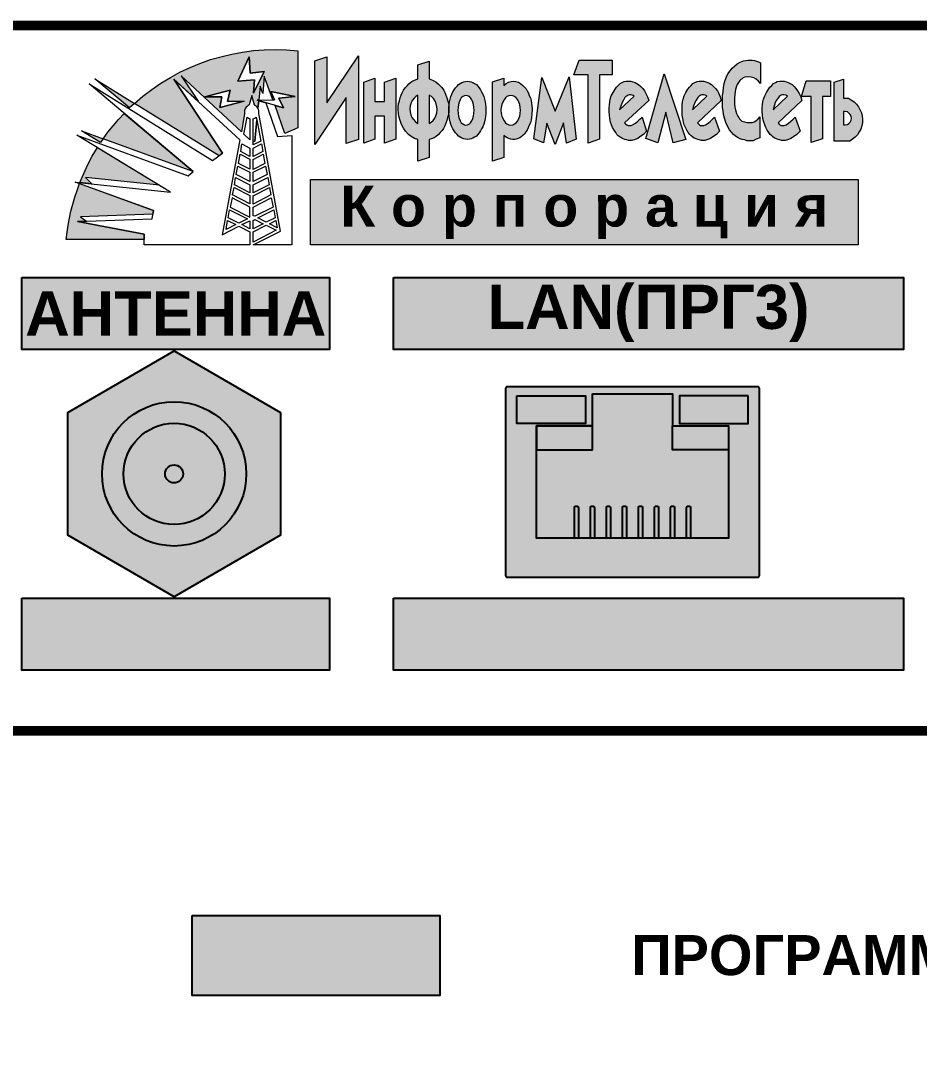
# Model space of a CAD drawing. Header units: millimetres. Extents: x -87434 to 499450, y -468665 to 122144.
# Drawn here: x 107368 to 108302, y 72121 to 73196 of the extents above; entities that cross this region are included whole.
import ezdxf

# ---------------------------------------------------------------- set-up
doc = ezdxf.new("R2010")
doc.units = ezdxf.units.MM
doc.styles.add('АРИЭЛЬ', font='txt')

# ---------------------------------------------------------------- blocks, each defined once
blk = doc.blocks.new('*U1221')
at = {"lineweight": 25}
h = blk.add_hatch(color=256, dxfattribs=at)
h.dxf.hatch_style = 1
h.set_gradient(color1=(220, 220, 203), color2=(161, 161, 114), one_color=1, tint=0.54, name='SPHERICAL')
h.paths.add_polyline_path([(0.1, 11.88, 0.414214), (0, 11.78), (0, 0.1, 0.414214), (0.1, 0), (15.74, 0, 0.414214), (15.84, 0.1), (15.84, 11.78, 0.414214), (15.74, 11.88)])
h.paths.add_polyline_path([(13.92, 9.44), (13.92, 7.94), (13.92, 2.44), (1.92, 2.44), (1.92, 9.44), (5.42, 9.44), (5.42, 11.44), (10.42, 11.44), (10.42, 9.44)], flags=16)
h.paths.add_polyline_path([(11.445, 4.44, 0.629016), (11.295, 4.34), (11.295, 2.44), (11.545, 2.44), (11.545, 4.34, 0.414214)], flags=0)
h.paths.add_polyline_path([(10.445, 4.44, 0.629016), (10.295, 4.34), (10.295, 2.44), (10.545, 2.44), (10.545, 4.34, 0.414214)], flags=0)
h.paths.add_polyline_path([(9.445, 4.44, 0.629016), (9.295, 4.34), (9.295, 2.44), (9.545, 2.44), (9.545, 4.34, 0.414214)], flags=0)
h.paths.add_polyline_path([(8.295, 4.34), (8.295, 2.44), (8.545, 2.44), (8.545, 4.34, 0.414214), (8.445, 4.44, 0.629016)], flags=0)
h.paths.add_polyline_path([(7.295, 4.34), (7.295, 2.44), (7.545, 2.44), (7.545, 4.34, 0.414214), (7.445, 4.44, 0.629016)], flags=0)
h.paths.add_polyline_path([(6.295, 4.34), (6.295, 2.44), (6.545, 2.44), (6.545, 4.34, 0.414214), (6.445, 4.44, 0.629016)], flags=0)
h.paths.add_polyline_path([(5.295, 4.34), (5.295, 2.44), (5.545, 2.44), (5.545, 4.34, 0.414214), (5.445, 4.44, 0.629016)], flags=0)
h.paths.add_polyline_path([(4.295, 4.34), (4.295, 2.44), (4.545, 2.44), (4.545, 4.34, 0.414214), (4.445, 4.44, 0.629016)], flags=0)
h = blk.add_hatch(color=6)
h.dxf.hatch_style = 1
h.set_gradient(color1=(87, 129, 86), color2=(121, 165, 120), tint=1, name='CYLINDER')
h.paths.add_polyline_path([(0.703, 11.316), (4.983, 11.316), (4.983, 9.579), (0.703, 9.579)])
h = blk.add_hatch(color=256, dxfattribs=at)
h.dxf.hatch_style = 1
h.set_gradient(color1=(89, 89, 59), color2=(110, 110, 73), one_color=1, tint=0.36, name='SPHERICAL')
h.paths.add_polyline_path([(5.42, 7.94), (1.92, 7.94), (1.92, 2.44), (4.295, 2.44), (4.295, 4.34, -0.414214), (4.395, 4.44), (4.445, 4.44, -0.414214), (4.545, 4.34), (4.545, 2.44), (5.295, 2.44), (5.295, 4.34, -0.414214), (5.395, 4.44), (5.445, 4.44, -0.414214), (5.545, 4.34), (5.545, 2.44), (6.295, 2.44), (6.295, 4.34, -0.414214), (6.395, 4.44), (6.445, 4.44, -0.414214), (6.545, 4.34), (6.545, 2.44), (7.295, 2.44), (7.295, 4.34, -0.414214), (7.395, 4.44), (7.445, 4.44, -0.414214), (7.545, 4.34), (7.545, 2.44), (8.295, 2.44), (8.295, 4.34, -0.414214), (8.395, 4.44), (8.445, 4.44, -0.414214), (8.545, 4.34), (8.545, 2.44), (9.295, 2.44), (9.295, 4.34, -0.414214), (9.395, 4.44), (9.445, 4.44, -0.414214), (9.545, 4.34), (9.545, 2.44), (10.295, 2.44), (10.295, 4.34, -0.414214), (10.395, 4.44), (10.445, 4.44, -0.414214), (10.545, 4.34), (10.545, 2.44), (11.295, 2.44), (11.295, 4.34, -0.414214), (11.395, 4.44), (11.445, 4.44, -0.414214), (11.545, 4.34), (11.545, 2.44), (13.92, 2.44), (13.92, 7.94), (10.42, 7.94), (10.42, 9.44), (10.42, 11.44), (5.42, 11.44), (5.42, 9.44)])
h = blk.add_hatch(color=6)
h.dxf.hatch_style = 1
h.set_gradient(color1=(175, 177, 11), color2=(241, 243, 73), tint=1, name='CYLINDER')
h.paths.add_polyline_path([(15.137, 11.316), (10.857, 11.316), (10.857, 9.579), (15.137, 9.579)])
h = blk.add_hatch(color=256, dxfattribs=at)
h.dxf.hatch_style = 1
h.set_gradient(color1=(64, 64, 43), color2=(101, 101, 67), one_color=1, tint=0.33, name='CURVED')
h.paths.add_polyline_path([(1.92, 9.44), (1.92, 7.94), (5.42, 7.94), (5.42, 9.44)])
h = blk.add_hatch(color=256, dxfattribs=at)
h.dxf.hatch_style = 1
h.set_gradient(color1=(64, 64, 43), color2=(101, 101, 67), one_color=1, tint=0.33, name='CURVED')
h.paths.add_polyline_path([(10.42, 9.44), (10.42, 7.94), (13.92, 7.94), (13.92, 9.44)])
h = blk.add_hatch(color=256, dxfattribs=at)
h.dxf.hatch_style = 1
h.set_gradient(color1=(212, 172, 37), color2=(234, 210, 134), one_color=1, tint=0.72, name='CYLINDER')
h.paths.add_polyline_path([(4.295, 2.44), (4.545, 2.44), (4.545, 4.34, 0.414214), (4.445, 4.44), (4.395, 4.44, 0.414214), (4.295, 4.34)])
h = blk.add_hatch(color=256, dxfattribs=at)
h.dxf.hatch_style = 1
h.set_gradient(color1=(212, 172, 37), color2=(234, 210, 134), one_color=1, tint=0.72, name='CYLINDER')
h.paths.add_polyline_path([(5.295, 2.44), (5.545, 2.44), (5.545, 4.34, 0.414214), (5.445, 4.44), (5.395, 4.44, 0.414214), (5.295, 4.34)])
h = blk.add_hatch(color=256, dxfattribs=at)
h.dxf.hatch_style = 1
h.set_gradient(color1=(212, 172, 37), color2=(234, 210, 134), one_color=1, tint=0.72, name='CYLINDER')
h.paths.add_polyline_path([(6.295, 2.44), (6.545, 2.44), (6.545, 4.34, 0.414214), (6.445, 4.44), (6.395, 4.44, 0.414214), (6.295, 4.34)])
h = blk.add_hatch(color=256, dxfattribs=at)
h.dxf.hatch_style = 1
h.set_gradient(color1=(212, 172, 37), color2=(234, 210, 134), one_color=1, tint=0.72, name='CYLINDER')
h.paths.add_polyline_path([(7.295, 2.44), (7.545, 2.44), (7.545, 4.34, 0.414214), (7.445, 4.44), (7.395, 4.44, 0.414214), (7.295, 4.34)])
h = blk.add_hatch(color=256, dxfattribs=at)
h.dxf.hatch_style = 1
h.set_gradient(color1=(212, 172, 37), color2=(234, 210, 134), one_color=1, tint=0.72, name='CYLINDER')
h.paths.add_polyline_path([(8.295, 2.44), (8.545, 2.44), (8.545, 4.34, 0.414214), (8.445, 4.44), (8.395, 4.44, 0.414214), (8.295, 4.34)])
h = blk.add_hatch(color=256, dxfattribs=at)
h.dxf.hatch_style = 1
h.set_gradient(color1=(212, 172, 37), color2=(234, 210, 134), one_color=1, tint=0.72, name='CYLINDER')
h.paths.add_polyline_path([(9.295, 2.44), (9.545, 2.44), (9.545, 4.34, 0.414214), (9.445, 4.44), (9.395, 4.44, 0.414214), (9.295, 4.34)])
h = blk.add_hatch(color=256, dxfattribs=at)
h.dxf.hatch_style = 1
h.set_gradient(color1=(212, 172, 37), color2=(234, 210, 134), one_color=1, tint=0.72, name='CYLINDER')
h.paths.add_polyline_path([(10.295, 2.44), (10.545, 2.44), (10.545, 4.34, 0.414214), (10.445, 4.44), (10.395, 4.44, 0.414214), (10.295, 4.34)])
h = blk.add_hatch(color=256, dxfattribs=at)
h.dxf.hatch_style = 1
h.set_gradient(color1=(212, 172, 37), color2=(234, 210, 134), one_color=1, tint=0.72, name='CYLINDER')
h.paths.add_polyline_path([(11.295, 2.44), (11.545, 2.44), (11.545, 4.34, 0.414214), (11.445, 4.44), (11.395, 4.44, 0.414214), (11.295, 4.34)])
at = {"color": 253}
blk.add_lwpolyline([(0, 11.78), (0, 0.1, 0.414214), (0.1, 0), (15.74, 0, 0.414214), (15.84, 0.1), (15.84, 11.78, 0.414214), (15.74, 11.88), (0.1, 11.88, 0.414214)], format="xyb", close=True, dxfattribs=at)
for points in [[(0.703, 11.316), (4.983, 11.316), (4.983, 9.579), (0.703, 9.579)], [(15.137, 11.316), (10.857, 11.316), (10.857, 9.579), (15.137, 9.579)], [(5.42, 9.44), (1.92, 9.44), (1.92, 7.94), (5.42, 7.94)], [(5.42, 9.44), (1.92, 9.44), (1.92, 7.94), (5.42, 7.94)], [(10.42, 9.44), (13.92, 9.44), (13.92, 7.94), (10.42, 7.94)]]:
    blk.add_lwpolyline(points, close=True, dxfattribs=at)
blk.add_lwpolyline([(5.42, 11.44), (10.42, 11.44), (10.42, 9.44), (13.92, 9.44), (13.92, 2.44), (1.92, 2.44), (1.92, 9.44), (5.42, 9.44), (5.42, 11.44)], dxfattribs=at)
at = {"color": 55, "lineweight": 25, "true_color": 0xa79b58}
for points in [[(4.395, 4.44), (4.445, 4.44, -0.414214), (4.545, 4.34), (4.545, 2.44), (4.295, 2.44), (4.295, 4.34, -0.414214)], [(5.395, 4.44), (5.445, 4.44, -0.414214), (5.545, 4.34), (5.545, 2.44), (5.295, 2.44), (5.295, 4.34, -0.414214)], [(6.395, 4.44), (6.445, 4.44, -0.414214), (6.545, 4.34), (6.545, 2.44), (6.295, 2.44), (6.295, 4.34, -0.414214)], [(7.395, 4.44), (7.445, 4.44, -0.414214), (7.545, 4.34), (7.545, 2.44), (7.295, 2.44), (7.295, 4.34, -0.414214)], [(8.395, 4.44), (8.445, 4.44, -0.414214), (8.545, 4.34), (8.545, 2.44), (8.295, 2.44), (8.295, 4.34, -0.414214)], [(9.395, 4.44), (9.445, 4.44, -0.414214), (9.545, 4.34), (9.545, 2.44), (9.295, 2.44), (9.295, 4.34, -0.414214)], [(10.395, 4.44), (10.445, 4.44, -0.414214), (10.545, 4.34), (10.545, 2.44), (10.295, 2.44), (10.295, 4.34, -0.414214)], [(11.395, 4.44), (11.445, 4.44, -0.414214), (11.545, 4.34), (11.545, 2.44), (11.295, 2.44), (11.295, 4.34, -0.414214)]]:
    blk.add_lwpolyline(points, format="xyb", close=True, dxfattribs=at)
blk = doc.blocks.new('*U1222')
h = blk.add_hatch(color=254)
h.set_gradient(color1=(207, 207, 207), color2=(43, 43, 43), rotation=180, tint=0.65, name='SPHERICAL')
h.paths.add_polyline_path([(16.184, 7.377), (12.351, 14.015), (4.685, 14.015), (0.852, 7.377), (4.685, 0.738), (12.351, 0.738)])
h.paths.add_polyline_path([(4.018, 7.377, -1), (13.018, 7.377, -1)], flags=16)
h.paths.add_polyline_path([(5.361, 7.377, -1), (11.674, 7.377, -1)], flags=0)
h.paths.add_polyline_path([(7.955, 7.377, -1), (9.08, 7.377, -1)], flags=0)
h = blk.add_hatch(color=254)
h.set_gradient(color1=(255, 255, 255), color2=(38, 38, 38), rotation=180, tint=0.65, name='INVSPHERICAL')
h.paths.add_polyline_path([(4.018, 7.377, 1), (13.018, 7.377, 1)])
h.paths.add_polyline_path([(11.674, 7.377, -1), (5.361, 7.377, -1)], flags=16)
h.paths.add_polyline_path([(9.08, 7.377, -1), (7.955, 7.377, -1)], flags=0)
h = blk.add_hatch(color=254)
h.set_gradient(color1=(166, 167, 154), color2=(160, 160, 146), rotation=180, tint=0.65, name='INVSPHERICAL')
h.paths.add_polyline_path([(11.674, 7.377, 1), (5.361, 7.377, 1)])
h.paths.add_polyline_path([(7.955, 7.377, -1), (9.08, 7.377, -1)], flags=16)
h = blk.add_hatch(color=46)
h.set_gradient(color1=(107, 90, 20), color2=(142, 119, 26), one_color=1, tint=0.33, name='INVSPHERICAL')
h.paths.add_polyline_path([(9.08, 7.377, 1), (7.955, 7.377, 1)])
at = {"color": 254}
blk.add_lwpolyline([(4.685, 14.015), (12.351, 14.015), (16.184, 7.377), (12.351, 0.738), (4.685, 0.738), (0.852, 7.377), (4.685, 14.015)], dxfattribs=at)
for radius in [4.5, 3.157]:
    blk.add_circle((8.518, 7.377), radius, dxfattribs=at)
at = {"color": 40, "true_color": 0xf0d033}
blk.add_circle((8.518, 7.377), 0.562, dxfattribs=at)
blk = doc.blocks.new('*U1225')
h = blk.add_hatch(color=256)
h.dxf.hatch_style = 1
h.paths.add_polyline_path([(3871.344, 3321.568), (3870.855, 3321.052), (3870.392, 3320.508), (3869.957, 3319.964), (3869.549, 3319.393), (3877.218, 3316.592), (3877.245, 3316.592)])
h.paths.add_polyline_path([(3869.055, 3318.65), (3868.625, 3317.925), (3868.244, 3317.19), (3867.891, 3316.429), (3867.564, 3315.667), (3868.57, 3315.559), (3868.054, 3316.103), (3874.321, 3315.454)])
h.paths.add_polyline_path([(3867.528, 3315.56), (3867.32, 3314.988), (3867.129, 3314.417), (3866.966, 3313.818), (3866.803, 3313.22), (3866.667, 3312.622), (3866.558, 3312.024), (3866.477, 3311.425), (3866.395, 3310.8), (3873.057, 3310.8), (3873.057, 3311.262), (3867.347, 3312.323), (3868.157, 3312.354), (3867.619, 3312.731), (3873.791, 3312.975), (3873.846, 3313.275)])
h.paths.add_polyline_path([(3875.586, 3324.478), (3877.653, 3322.602), (3876.212, 3324.777), (3881.351, 3319.991), (3881.623, 3321.568), (3881.623, 3321.704), (3881.623, 3321.813), (3881.65, 3321.895), (3881.705, 3322.003), (3881.759, 3322.085), (3881.841, 3322.167), (3881.922, 3322.248), (3882.031, 3322.303), (3882.248, 3323.091), (3882.466, 3322.275), (3882.575, 3322.221), (3882.656, 3322.167), (3882.711, 3322.085), (3882.765, 3322.003), (3882.847, 3322.629), (3882.711, 3322.683), (3882.847, 3322.688), (3882.956, 3323.88), (3883.173, 3323.254), (3883.309, 3324.75), (3884.035, 3322.732), (3884.179, 3322.738), (3883.88, 3323.445), (3885.947, 3323.01), (3884.56, 3322.874), (3884.941, 3322.031), (3884.238, 3322.236), (3885.077, 3319.855), (3886.164, 3320.345), (3886.164, 3326.898), (3885.213, 3326.98), (3884.261, 3327.007), (3883.309, 3326.98), (3882.384, 3326.925), (3881.46, 3326.789), (3880.535, 3326.626), (3879.611, 3326.409), (3878.713, 3326.164), (3877.816, 3325.838), (3876.973, 3325.484), (3876.103, 3325.076), (3875.287, 3324.641), (3874.471, 3324.152), (3873.71, 3323.608), (3872.948, 3323.037), (3872.214, 3322.411), (3879.446, 3317.953), (3879.747, 3318.169)])
h.paths.add_polyline_path([(3878.224, 3322.982), (3880.399, 3323.553), (3880.155, 3322.575), (3881.596, 3322.602), (3879.502, 3322.058), (3879.692, 3322.982)], flags=16)
h.paths.add_polyline_path([(3881.052, 3324.315), (3882.031, 3326.382), (3882.113, 3324.995), (3883.309, 3325.131), (3882.384, 3323.282), (3882.466, 3324.424)], flags=16)
h = blk.add_hatch(color=256)
h.dxf.hatch_style = 1
h.paths.add_polyline_path([(3890.295, 3322.914), (3890.295, 3318.996), (3891.342, 3319.325), (3891.342, 3326.474), (3888.65, 3322.466), (3888.65, 3326.384), (3887.633, 3326.055), (3887.633, 3318.906)])
h.paths.add_polyline_path([(3894.542, 3324.56), (3893.585, 3324.231), (3893.585, 3322.585), (3892.748, 3322.585), (3892.748, 3324.56), (3891.82, 3324.231), (3891.82, 3319.026), (3892.748, 3319.355), (3892.748, 3321.329), (3893.585, 3321.329), (3893.585, 3319.026), (3894.542, 3319.355)])
h.paths.add_polyline_path([(3898.341, 3319.923), (3898.491, 3320.103), (3898.611, 3320.282), (3898.73, 3320.492), (3898.82, 3320.731), (3898.91, 3320.97), (3898.969, 3321.209), (3899.029, 3321.449), (3899.059, 3321.718), (3899.059, 3321.987), (3899.059, 3322.256), (3898.999, 3322.526), (3898.91, 3322.885), (3898.79, 3323.214), (3898.64, 3323.543), (3898.431, 3323.812), (3898.192, 3324.051), (3897.952, 3324.26), (3897.683, 3324.41), (3897.384, 3324.53), (3897.384, 3326.025), (3896.427, 3325.726), (3896.427, 3324.53), (3896.218, 3324.44), (3896.008, 3324.35), (3895.829, 3324.231), (3895.649, 3324.081), (3895.5, 3323.931), (3895.35, 3323.752), (3895.201, 3323.543), (3895.081, 3323.333), (3894.991, 3323.124), (3894.901, 3322.885), (3894.842, 3322.645), (3894.782, 3322.376), (3894.752, 3322.137), (3894.752, 3321.867), (3894.782, 3321.598), (3894.812, 3321.329), (3894.901, 3320.97), (3895.021, 3320.611), (3895.201, 3320.312), (3895.38, 3320.043), (3895.619, 3319.774), (3895.859, 3319.594), (3896.128, 3319.415), (3896.427, 3319.325), (3896.427, 3317.5), (3897.384, 3317.799), (3897.384, 3319.325), (3897.593, 3319.385), (3897.803, 3319.475), (3897.982, 3319.594), (3898.162, 3319.744)])
h.paths.add_polyline_path([(3897.384, 3320.701), (3897.384, 3323.124), (3897.593, 3323.004), (3897.773, 3322.825), (3897.893, 3322.615), (3897.982, 3322.376), (3898.042, 3322.137), (3898.072, 3321.897), (3898.042, 3321.628), (3897.952, 3321.359), (3897.863, 3321.15), (3897.743, 3320.97), (3897.564, 3320.821)], flags=16)
h.paths.add_polyline_path([(3896.427, 3320.701), (3896.218, 3320.85), (3896.068, 3321.03), (3895.918, 3321.209), (3895.829, 3321.449), (3895.769, 3321.688), (3895.739, 3321.957), (3895.769, 3322.226), (3895.859, 3322.466), (3895.948, 3322.675), (3896.098, 3322.855), (3896.247, 3323.004), (3896.427, 3323.124)], flags=16)
h.paths.add_polyline_path([(3901.781, 3320.073), (3901.871, 3320.252), (3901.961, 3320.432), (3902.05, 3320.641), (3902.11, 3320.85), (3902.17, 3321.09), (3902.2, 3321.329), (3902.23, 3321.568), (3902.23, 3321.838), (3902.23, 3322.077), (3902.2, 3322.316), (3902.17, 3322.555), (3902.11, 3322.795), (3902.05, 3323.004), (3901.961, 3323.214), (3901.871, 3323.393), (3901.781, 3323.572), (3901.662, 3323.752), (3901.542, 3323.902), (3901.422, 3324.021), (3901.273, 3324.111), (3901.123, 3324.201), (3900.974, 3324.26), (3900.824, 3324.29), (3900.645, 3324.32), (3900.495, 3324.29), (3900.345, 3324.26), (3900.166, 3324.201), (3900.046, 3324.111), (3899.897, 3324.021), (3899.777, 3323.902), (3899.628, 3323.752), (3899.538, 3323.572), (3899.418, 3323.393), (3899.328, 3323.214), (3899.239, 3323.004), (3899.179, 3322.795), (3899.119, 3322.555), (3899.089, 3322.316), (3899.059, 3322.077), (3899.059, 3321.838), (3899.059, 3321.568), (3899.089, 3321.329), (3899.119, 3321.09), (3899.179, 3320.85), (3899.239, 3320.641), (3899.328, 3320.432), (3899.418, 3320.252), (3899.538, 3320.073), (3899.628, 3319.893), (3899.777, 3319.774), (3899.897, 3319.624), (3900.046, 3319.534), (3900.166, 3319.445), (3900.345, 3319.385), (3900.495, 3319.355), (3900.645, 3319.325), (3900.824, 3319.355), (3900.974, 3319.385), (3901.123, 3319.445), (3901.273, 3319.534), (3901.422, 3319.624), (3901.542, 3319.774), (3901.662, 3319.893)])
h.paths.add_polyline_path([(3900.525, 3320.551), (3900.405, 3320.581), (3900.256, 3320.671), (3900.136, 3320.761), (3900.046, 3320.94), (3899.957, 3321.12), (3899.897, 3321.329), (3899.867, 3321.568), (3899.837, 3321.838), (3899.867, 3322.077), (3899.897, 3322.316), (3899.957, 3322.526), (3900.046, 3322.735), (3900.136, 3322.885), (3900.256, 3323.004), (3900.405, 3323.064), (3900.525, 3323.094), (3900.674, 3323.064), (3900.824, 3323.004), (3900.914, 3322.885), (3901.033, 3322.735), (3901.123, 3322.526), (3901.183, 3322.316), (3901.213, 3322.077), (3901.243, 3321.838), (3901.213, 3321.568), (3901.183, 3321.329), (3901.123, 3321.12), (3901.033, 3320.94), (3900.914, 3320.761), (3900.824, 3320.671), (3900.674, 3320.581)], flags=16)
h.paths.add_polyline_path([(3905.52, 3319.804), (3905.64, 3319.983), (3905.76, 3320.133), (3905.849, 3320.342), (3905.939, 3320.551), (3906.029, 3320.761), (3906.089, 3321), (3906.118, 3321.239), (3906.148, 3321.479), (3906.178, 3321.957), (3906.118, 3322.436), (3906.089, 3322.675), (3906.029, 3322.885), (3905.939, 3323.094), (3905.879, 3323.303), (3905.76, 3323.483), (3905.67, 3323.662), (3905.52, 3323.812), (3905.401, 3323.961), (3905.191, 3324.111), (3905.012, 3324.231), (3904.802, 3324.29), (3904.593, 3324.32), (3904.384, 3324.29), (3904.174, 3324.231), (3903.965, 3324.111), (3903.755, 3323.961), (3903.755, 3324.56), (3902.798, 3324.26), (3902.798, 3317.5), (3903.755, 3317.799), (3903.755, 3319.684), (3903.905, 3319.564), (3904.055, 3319.475), (3904.204, 3319.415), (3904.354, 3319.355), (3904.533, 3319.325), (3904.683, 3319.325), (3904.832, 3319.355), (3904.982, 3319.415), (3905.131, 3319.475), (3905.251, 3319.564), (3905.401, 3319.684)])
h.paths.add_polyline_path([(3904.354, 3320.551), (3904.204, 3320.581), (3904.025, 3320.671), (3903.905, 3320.761), (3903.785, 3320.94), (3903.666, 3321.12), (3903.606, 3321.329), (3903.546, 3321.568), (3903.516, 3321.838), (3903.546, 3322.077), (3903.606, 3322.316), (3903.666, 3322.526), (3903.785, 3322.735), (3903.905, 3322.885), (3904.025, 3323.004), (3904.204, 3323.064), (3904.354, 3323.094), (3904.533, 3323.064), (3904.683, 3323.004), (3904.832, 3322.885), (3904.952, 3322.735), (3905.042, 3322.526), (3905.131, 3322.316), (3905.161, 3322.077), (3905.191, 3321.838), (3905.161, 3321.568), (3905.131, 3321.329), (3905.042, 3321.12), (3904.952, 3320.94), (3904.832, 3320.761), (3904.683, 3320.671), (3904.533, 3320.581)], flags=16)
h.paths.add_polyline_path([(3909.349, 3324.679), (3908.153, 3321.748), (3907.016, 3324.619), (3906.328, 3319.385), (3907.165, 3319.056), (3907.435, 3320.731), (3908.153, 3318.906), (3908.87, 3320.761), (3909.11, 3319.026), (3909.947, 3319.355)])
h.paths.add_polyline_path([(3911.921, 3324.859), (3913.028, 3324.859), (3913.028, 3326.115), (3910.187, 3326.115), (3909.738, 3324.859), (3910.964, 3324.859), (3910.964, 3319.026), (3911.921, 3319.355)])
h.paths.add_polyline_path([(3916.139, 3322.675), (3916.019, 3322.974), (3915.9, 3323.273), (3915.78, 3323.483), (3915.631, 3323.692), (3915.451, 3323.872), (3915.272, 3324.021), (3915.122, 3324.111), (3914.973, 3324.201), (3914.793, 3324.26), (3914.614, 3324.32), (3914.434, 3324.32), (3914.225, 3324.32), (3914.045, 3324.29), (3913.866, 3324.201), (3913.686, 3324.111), (3913.537, 3323.961), (3913.387, 3323.812), (3913.268, 3323.632), (3913.088, 3323.363), (3912.938, 3323.064), (3912.849, 3322.795), (3912.819, 3322.555), (3912.789, 3322.286), (3912.759, 3322.017), (3912.759, 3321.718), (3912.789, 3321.419), (3912.819, 3321.12), (3912.879, 3320.821), (3912.968, 3320.581), (3913.058, 3320.372), (3913.178, 3320.133), (3913.327, 3319.923), (3913.417, 3319.774), (3913.537, 3319.654), (3913.686, 3319.534), (3913.836, 3319.445), (3913.956, 3319.385), (3914.105, 3319.325), (3914.255, 3319.295), (3914.404, 3319.265), (3914.703, 3319.265), (3914.973, 3319.325), (3915.212, 3319.415), (3915.391, 3319.564), (3915.69, 3319.774), (3915.96, 3320.043), (3915.571, 3321.239), (3915.391, 3321.06), (3915.212, 3320.91), (3915.002, 3320.731), (3914.763, 3320.581), (3914.643, 3320.521), (3914.494, 3320.521), (3914.374, 3320.521), (3914.255, 3320.581), (3914.165, 3320.671), (3914.075, 3320.761)])
h.paths.add_polyline_path([(3913.656, 3321.867), (3913.746, 3322.197), (3913.866, 3322.496), (3913.985, 3322.705), (3914.105, 3322.914), (3914.195, 3323.004), (3914.285, 3323.064), (3914.374, 3323.124), (3914.464, 3323.154), (3914.614, 3323.154), (3914.733, 3323.124), (3914.823, 3323.094), (3914.883, 3323.034)], flags=16)
h.paths.add_polyline_path([(3917.455, 3324.948), (3915.9, 3319.415), (3916.917, 3319.056), (3917.605, 3321.658), (3918.233, 3319.056), (3919.31, 3319.325)])
h.paths.add_polyline_path([(3922.331, 3322.675), (3922.241, 3322.974), (3922.122, 3323.273), (3922.002, 3323.483), (3921.852, 3323.692), (3921.673, 3323.872), (3921.493, 3324.021), (3921.344, 3324.111), (3921.194, 3324.201), (3921.015, 3324.26), (3920.835, 3324.32), (3920.656, 3324.32), (3920.446, 3324.32), (3920.267, 3324.29), (3920.088, 3324.201), (3919.908, 3324.111), (3919.758, 3323.961), (3919.609, 3323.812), (3919.489, 3323.632), (3919.31, 3323.363), (3919.16, 3323.064), (3919.071, 3322.795), (3919.011, 3322.555), (3918.981, 3322.286), (3918.981, 3322.017), (3918.981, 3321.718), (3918.981, 3321.419), (3919.041, 3321.12), (3919.1, 3320.821), (3919.16, 3320.581), (3919.28, 3320.372), (3919.4, 3320.133), (3919.519, 3319.923), (3919.639, 3319.774), (3919.758, 3319.654), (3919.908, 3319.534), (3920.028, 3319.445), (3920.177, 3319.385), (3920.327, 3319.325), (3920.476, 3319.295), (3920.626, 3319.265), (3920.925, 3319.265), (3921.194, 3319.325), (3921.404, 3319.415), (3921.613, 3319.564), (3921.912, 3319.774), (3922.181, 3320.043), (3921.763, 3321.239), (3921.583, 3321.06), (3921.404, 3320.91), (3921.224, 3320.731), (3920.985, 3320.581), (3920.835, 3320.521), (3920.716, 3320.521), (3920.566, 3320.521), (3920.476, 3320.581), (3920.387, 3320.671), (3920.297, 3320.761)])
h.paths.add_polyline_path([(3919.878, 3321.867), (3919.968, 3322.197), (3920.088, 3322.496), (3920.177, 3322.705), (3920.327, 3322.914), (3920.417, 3323.004), (3920.506, 3323.064), (3920.596, 3323.124), (3920.686, 3323.154), (3920.835, 3323.154), (3920.955, 3323.124), (3921.045, 3323.094), (3921.105, 3323.034)], flags=16)
h.paths.add_polyline_path([(3925.621, 3321.269), (3925.472, 3321.09), (3925.292, 3320.94), (3925.143, 3320.85), (3924.963, 3320.791), (3924.724, 3320.791), (3924.515, 3320.791), (3924.305, 3320.85), (3924.096, 3320.91), (3924.006, 3321), (3923.886, 3321.09), (3923.827, 3321.209), (3923.737, 3321.329), (3923.647, 3321.568), (3923.557, 3321.867), (3923.498, 3322.107), (3923.468, 3322.346), (3923.468, 3322.585), (3923.468, 3322.825), (3923.498, 3323.214), (3923.557, 3323.602), (3923.617, 3323.812), (3923.677, 3324.021), (3923.797, 3324.201), (3923.916, 3324.38), (3924.006, 3324.47), (3924.126, 3324.53), (3924.215, 3324.59), (3924.335, 3324.649), (3924.604, 3324.679), (3924.873, 3324.649), (3925.113, 3324.59), (3925.322, 3324.5), (3925.502, 3324.32), (3925.681, 3324.111), (3925.681, 3325.876), (3925.502, 3325.965), (3925.352, 3326.025), (3925.173, 3326.085), (3924.963, 3326.115), (3924.784, 3326.115), (3924.604, 3326.115), (3924.425, 3326.085), (3924.245, 3326.055), (3924.096, 3325.995), (3923.946, 3325.936), (3923.677, 3325.786), (3923.468, 3325.607), (3923.258, 3325.427), (3923.079, 3325.188), (3922.899, 3324.948), (3922.78, 3324.679), (3922.66, 3324.41), (3922.57, 3324.111), (3922.51, 3323.752), (3922.481, 3323.423), (3922.451, 3323.064), (3922.451, 3322.705), (3922.451, 3322.406), (3922.451, 3322.077), (3922.481, 3321.778), (3922.51, 3321.479), (3922.6, 3321.15), (3922.72, 3320.791), (3922.869, 3320.462), (3923.049, 3320.162), (3923.198, 3319.953), (3923.378, 3319.774), (3923.557, 3319.624), (3923.767, 3319.475), (3923.946, 3319.385), (3924.126, 3319.325), (3924.335, 3319.295), (3924.515, 3319.235), (3924.784, 3319.235), (3925.053, 3319.235), (3925.322, 3319.355), (3925.621, 3319.475)])
h.paths.add_polyline_path([(3929.061, 3320.043), (3928.642, 3321.239), (3928.463, 3321.06), (3928.283, 3320.91), (3928.074, 3320.731), (3927.865, 3320.581), (3927.715, 3320.521), (3927.596, 3320.521), (3927.446, 3320.521), (3927.326, 3320.581), (3927.237, 3320.671), (3927.177, 3320.761), (3929.211, 3322.675), (3929.121, 3322.974), (3928.971, 3323.273), (3928.852, 3323.483), (3928.702, 3323.692), (3928.553, 3323.872), (3928.373, 3324.021), (3928.224, 3324.111), (3928.044, 3324.201), (3927.895, 3324.26), (3927.715, 3324.32), (3927.506, 3324.32), (3927.326, 3324.32), (3927.117, 3324.29), (3926.967, 3324.201), (3926.788, 3324.111), (3926.638, 3323.961), (3926.489, 3323.812), (3926.369, 3323.632), (3926.19, 3323.363), (3926.04, 3323.064), (3925.95, 3322.795), (3925.891, 3322.555), (3925.861, 3322.286), (3925.831, 3322.017), (3925.831, 3321.718), (3925.861, 3321.419), (3925.891, 3321.12), (3925.98, 3320.821), (3926.04, 3320.581), (3926.13, 3320.372), (3926.249, 3320.133), (3926.399, 3319.923), (3926.519, 3319.774), (3926.638, 3319.654), (3926.758, 3319.534), (3926.908, 3319.445), (3927.057, 3319.385), (3927.177, 3319.325), (3927.326, 3319.295), (3927.476, 3319.265), (3927.775, 3319.265), (3928.074, 3319.325), (3928.283, 3319.415), (3928.493, 3319.564), (3928.792, 3319.774)])
h.paths.add_polyline_path([(3926.758, 3321.867), (3926.848, 3322.197), (3926.937, 3322.496), (3927.057, 3322.705), (3927.207, 3322.914), (3927.266, 3323.004), (3927.356, 3323.064), (3927.446, 3323.124), (3927.566, 3323.154), (3927.685, 3323.154), (3927.835, 3323.124), (3927.895, 3323.094), (3927.984, 3323.034)], flags=16)
h.paths.add_polyline_path([(3930.976, 3323.004), (3931.664, 3323.004), (3931.664, 3324.35), (3929.57, 3324.35), (3929.181, 3323.004), (3930.018, 3323.004), (3930.018, 3319.086), (3930.976, 3319.385)])
h.paths.add_polyline_path([(3933.967, 3319.744), (3934.116, 3319.983), (3934.236, 3320.222), (3934.326, 3320.492), (3934.386, 3320.791), (3934.386, 3321.06), (3934.356, 3321.359), (3934.296, 3321.628), (3934.176, 3321.897), (3934.057, 3322.137), (3933.877, 3322.346), (3933.668, 3322.555), (3933.458, 3322.705), (3933.189, 3322.855), (3932.77, 3322.855), (3932.77, 3324.5), (3931.963, 3324.231), (3931.963, 3319.205), (3933.309, 3319.205), (3933.548, 3319.355), (3933.757, 3319.534)])
h.paths.add_polyline_path([(3932.77, 3320.581), (3932.77, 3321.718), (3932.92, 3321.718), (3933.099, 3321.688), (3933.219, 3321.598), (3933.339, 3321.479), (3933.428, 3321.329), (3933.458, 3321.15), (3933.428, 3321), (3933.339, 3320.821), (3933.219, 3320.701), (3933.099, 3320.611), (3932.92, 3320.581)], flags=16)
h = blk.add_hatch(color=256)
h.dxf.hatch_style = 1
h.paths.add_polyline_path([(3868.842, 3324.505), (3871.806, 3322.031), (3871.997, 3322.221), (3872.214, 3322.411)])
h.paths.add_polyline_path([(3867.7, 3320.073), (3869.332, 3319.094), (3869.441, 3319.257), (3869.549, 3319.393)])
h = blk.add_hatch(color=256)
h.dxf.hatch_style = 1
h.paths.add_polyline_path([(3934.021, 3310.338), (3887.252, 3310.338), (3887.252, 3315.914), (3934.021, 3315.914)])
at = {"lineweight": 0}
for points in [[(3886.164, 3320.345), (3885.077, 3319.855), (3884.234, 3322.248), (3884.941, 3322.031), (3884.56, 3322.874), (3885.947, 3323.01), (3883.88, 3323.445), (3884.179, 3322.738), (3884.043, 3322.71), (3883.309, 3324.75), (3883.173, 3323.254), (3882.956, 3323.88), (3882.847, 3322.683), (3882.711, 3322.683), (3882.847, 3322.629), (3882.765, 3322.003), (3882.711, 3322.085), (3882.656, 3322.167), (3882.575, 3322.221), (3882.466, 3322.275), (3882.248, 3323.091), (3882.031, 3322.303), (3881.922, 3322.248), (3881.841, 3322.167), (3881.759, 3322.085), (3881.705, 3322.003), (3881.65, 3321.895), (3881.623, 3321.813), (3881.623, 3321.704), (3881.623, 3321.568), (3881.351, 3319.991), (3876.212, 3324.777), (3877.653, 3322.602), (3875.586, 3324.478), (3879.747, 3318.169), (3879.448, 3317.952), (3872.214, 3322.411), (3872.948, 3323.037), (3873.71, 3323.608), (3874.471, 3324.152), (3875.287, 3324.641), (3876.103, 3325.076), (3876.973, 3325.484), (3877.816, 3325.838), (3878.713, 3326.164), (3879.611, 3326.409), (3880.535, 3326.626), (3881.46, 3326.789), (3882.384, 3326.925), (3883.309, 3326.98), (3884.261, 3327.007), (3885.213, 3326.98), (3886.164, 3326.898), (3886.164, 3320.345)], [(3882.384, 3323.282), (3882.466, 3324.424), (3881.052, 3324.315), (3882.031, 3326.382), (3882.113, 3324.995), (3883.309, 3325.131), (3882.384, 3323.282)], [(3882.113, 3324.995), (3882.031, 3326.382), (3881.052, 3324.315), (3882.466, 3324.424), (3882.384, 3323.282), (3883.309, 3325.131), (3882.113, 3324.995)], [(3891.342, 3319.325), (3890.295, 3318.996), (3890.295, 3322.914), (3887.633, 3318.906), (3887.633, 3326.055), (3888.65, 3326.384), (3888.65, 3322.466), (3891.342, 3326.474), (3891.342, 3319.325)], [(3897.384, 3317.799), (3896.427, 3317.5), (3896.427, 3319.325), (3896.128, 3319.415), (3895.859, 3319.594), (3895.619, 3319.774), (3895.38, 3320.043), (3895.201, 3320.312), (3895.021, 3320.611), (3894.901, 3320.97), (3894.812, 3321.329), (3894.782, 3321.598), (3894.752, 3321.867), (3894.752, 3322.137), (3894.782, 3322.376), (3894.842, 3322.645), (3894.901, 3322.885), (3894.991, 3323.124), (3895.081, 3323.333), (3895.201, 3323.543), (3895.35, 3323.752), (3895.5, 3323.931), (3895.649, 3324.081), (3895.829, 3324.231), (3896.008, 3324.35), (3896.218, 3324.44), (3896.427, 3324.53), (3896.427, 3325.726), (3897.384, 3326.025), (3897.384, 3324.53), (3897.683, 3324.41), (3897.952, 3324.26), (3898.192, 3324.051), (3898.431, 3323.812), (3898.64, 3323.543), (3898.79, 3323.214), (3898.91, 3322.885), (3898.999, 3322.526), (3899.059, 3322.256), (3899.059, 3321.987), (3899.059, 3321.718), (3899.029, 3321.449), (3898.969, 3321.209), (3898.91, 3320.97), (3898.82, 3320.731), (3898.73, 3320.492), (3898.611, 3320.282), (3898.491, 3320.103), (3898.341, 3319.923), (3898.162, 3319.744), (3897.982, 3319.594), (3897.803, 3319.475), (3897.593, 3319.385), (3897.384, 3319.325), (3897.384, 3317.799)], [(3911.921, 3319.355), (3910.964, 3319.026), (3910.964, 3324.859), (3909.738, 3324.859), (3910.187, 3326.115), (3913.028, 3326.115), (3913.028, 3324.859), (3911.921, 3324.859), (3911.921, 3319.355)], [(3925.621, 3319.475), (3925.322, 3319.355), (3925.053, 3319.235), (3924.784, 3319.235), (3924.515, 3319.235), (3924.335, 3319.295), (3924.126, 3319.325), (3923.946, 3319.385), (3923.767, 3319.475), (3923.557, 3319.624), (3923.378, 3319.774), (3923.198, 3319.953), (3923.049, 3320.162), (3922.869, 3320.462), (3922.72, 3320.791), (3922.6, 3321.15), (3922.51, 3321.479), (3922.481, 3321.778), (3922.451, 3322.077), (3922.451, 3322.406), (3922.451, 3322.705), (3922.451, 3323.064), (3922.481, 3323.423), (3922.51, 3323.752), (3922.57, 3324.111), (3922.66, 3324.41), (3922.78, 3324.679), (3922.899, 3324.948), (3923.079, 3325.188), (3923.258, 3325.427), (3923.468, 3325.607), (3923.677, 3325.786), (3923.946, 3325.936), (3924.096, 3325.995), (3924.245, 3326.055), (3924.425, 3326.085), (3924.604, 3326.115), (3924.784, 3326.115), (3924.963, 3326.115), (3925.173, 3326.085), (3925.352, 3326.025), (3925.502, 3325.965), (3925.681, 3325.876), (3925.681, 3324.111), (3925.502, 3324.32), (3925.322, 3324.5), (3925.113, 3324.59), (3924.873, 3324.649), (3924.604, 3324.679), (3924.335, 3324.649), (3924.215, 3324.59), (3924.126, 3324.53), (3924.006, 3324.47), (3923.916, 3324.38), (3923.797, 3324.201), (3923.677, 3324.021), (3923.617, 3323.812), (3923.557, 3323.602), (3923.498, 3323.214), (3923.468, 3322.825), (3923.468, 3322.585), (3923.468, 3322.346), (3923.498, 3322.107), (3923.557, 3321.867), (3923.647, 3321.568), (3923.737, 3321.329), (3923.827, 3321.209), (3923.886, 3321.09), (3924.006, 3321), (3924.096, 3320.91), (3924.305, 3320.85), (3924.515, 3320.791), (3924.724, 3320.791), (3924.963, 3320.791), (3925.143, 3320.85), (3925.292, 3320.94), (3925.472, 3321.09), (3925.621, 3321.269), (3925.621, 3319.475)], [(3879.72, 3311.208), (3881.134, 3311.942), (3882.085, 3311.453), (3882.085, 3310.338), (3873.057, 3310.338), (3873.057, 3311.262), (3867.347, 3312.323), (3873.737, 3312.567), (3873.846, 3313.275), (3867.156, 3315.695), (3875.314, 3314.852), (3867.292, 3319.719), (3876.81, 3316.239), (3877.245, 3316.592), (3868.353, 3324.097), (3878.877, 3317.544), (3879.747, 3318.169), (3875.586, 3324.478), (3881.215, 3319.311), (3879.72, 3311.208)], [(3872.214, 3322.411), (3871.997, 3322.221), (3871.806, 3322.031), (3868.842, 3324.505), (3872.214, 3322.411)], [(3892.748, 3319.355), (3891.82, 3319.026), (3891.82, 3324.231), (3892.748, 3324.56), (3892.748, 3322.585), (3893.585, 3322.585), (3893.585, 3324.231), (3894.542, 3324.56), (3894.542, 3319.355), (3893.585, 3319.026), (3893.585, 3321.329), (3892.748, 3321.329), (3892.748, 3319.355)], [(3899.059, 3321.838), (3899.059, 3322.077), (3899.089, 3322.316), (3899.119, 3322.555), (3899.179, 3322.795), (3899.239, 3323.004), (3899.328, 3323.214), (3899.418, 3323.393), (3899.538, 3323.572), (3899.628, 3323.752), (3899.777, 3323.902), (3899.897, 3324.021), (3900.046, 3324.111), (3900.166, 3324.201), (3900.345, 3324.26), (3900.495, 3324.29), (3900.645, 3324.32), (3900.824, 3324.29), (3900.974, 3324.26), (3901.123, 3324.201), (3901.273, 3324.111), (3901.422, 3324.021), (3901.542, 3323.902), (3901.662, 3323.752), (3901.781, 3323.572), (3901.871, 3323.393), (3901.961, 3323.214), (3902.05, 3323.004), (3902.11, 3322.795), (3902.17, 3322.555), (3902.2, 3322.316), (3902.23, 3322.077), (3902.23, 3321.838), (3902.23, 3321.568), (3902.2, 3321.329), (3902.17, 3321.09), (3902.11, 3320.85), (3902.05, 3320.641), (3901.961, 3320.432), (3901.871, 3320.252), (3901.781, 3320.073), (3901.662, 3319.893), (3901.542, 3319.774), (3901.422, 3319.624), (3901.273, 3319.534), (3901.123, 3319.445), (3900.974, 3319.385), (3900.824, 3319.355), (3900.645, 3319.325), (3900.495, 3319.355), (3900.345, 3319.385), (3900.166, 3319.445), (3900.046, 3319.534), (3899.897, 3319.624), (3899.777, 3319.774), (3899.628, 3319.893), (3899.538, 3320.073), (3899.418, 3320.252), (3899.328, 3320.432), (3899.239, 3320.641), (3899.179, 3320.85), (3899.119, 3321.09), (3899.089, 3321.329), (3899.059, 3321.568), (3899.059, 3321.838)], [(3903.755, 3317.799), (3902.798, 3317.5), (3902.798, 3324.26), (3903.755, 3324.56), (3903.755, 3323.961), (3903.965, 3324.111), (3904.174, 3324.231), (3904.384, 3324.29), (3904.593, 3324.32), (3904.802, 3324.29), (3905.012, 3324.231), (3905.191, 3324.111), (3905.401, 3323.961), (3905.52, 3323.812), (3905.67, 3323.662), (3905.76, 3323.483), (3905.879, 3323.303), (3905.939, 3323.094), (3906.029, 3322.885), (3906.089, 3322.675), (3906.118, 3322.436), (3906.178, 3321.957), (3906.148, 3321.479), (3906.118, 3321.239), (3906.089, 3321), (3906.029, 3320.761), (3905.939, 3320.551), (3905.849, 3320.342), (3905.76, 3320.133), (3905.64, 3319.983), (3905.52, 3319.804), (3905.401, 3319.684), (3905.251, 3319.564), (3905.131, 3319.475), (3904.982, 3319.415), (3904.832, 3319.355), (3904.683, 3319.325), (3904.533, 3319.325), (3904.354, 3319.355), (3904.204, 3319.415), (3904.055, 3319.475), (3903.905, 3319.564), (3903.755, 3319.684), (3903.755, 3317.799)], [(3909.947, 3319.355), (3909.11, 3319.026), (3908.87, 3320.761), (3908.153, 3318.906), (3907.435, 3320.731), (3907.165, 3319.056), (3906.328, 3319.385), (3907.016, 3324.619), (3908.153, 3321.748), (3909.349, 3324.679), (3909.947, 3319.355)], [(3915.571, 3321.239), (3915.96, 3320.043), (3915.69, 3319.774), (3915.391, 3319.564), (3915.212, 3319.415), (3914.973, 3319.325), (3914.703, 3319.265), (3914.404, 3319.265), (3914.255, 3319.295), (3914.105, 3319.325), (3913.956, 3319.385), (3913.836, 3319.445), (3913.686, 3319.534), (3913.537, 3319.654), (3913.417, 3319.774), (3913.327, 3319.923), (3913.178, 3320.133), (3913.058, 3320.372), (3912.968, 3320.581), (3912.879, 3320.821), (3912.819, 3321.12), (3912.789, 3321.419), (3912.759, 3321.718), (3912.759, 3322.017), (3912.789, 3322.286), (3912.819, 3322.555), (3912.849, 3322.795), (3912.938, 3323.064), (3913.088, 3323.363), (3913.268, 3323.632), (3913.387, 3323.812), (3913.537, 3323.961), (3913.686, 3324.111), (3913.866, 3324.201), (3914.045, 3324.29), (3914.225, 3324.32), (3914.434, 3324.32), (3914.614, 3324.32), (3914.793, 3324.26), (3914.973, 3324.201), (3915.122, 3324.111), (3915.272, 3324.021), (3915.451, 3323.872), (3915.631, 3323.692), (3915.78, 3323.483), (3915.9, 3323.273), (3916.019, 3322.974), (3916.139, 3322.675), (3914.075, 3320.761), (3914.165, 3320.671), (3914.255, 3320.581), (3914.374, 3320.521), (3914.494, 3320.521), (3914.643, 3320.521), (3914.763, 3320.581), (3915.002, 3320.731), (3915.212, 3320.91), (3915.391, 3321.06), (3915.571, 3321.239)], [(3916.917, 3319.056), (3915.9, 3319.415), (3917.455, 3324.948), (3919.31, 3319.325), (3918.233, 3319.056), (3917.605, 3321.658), (3916.917, 3319.056)], [(3920.297, 3320.761), (3920.387, 3320.671), (3920.476, 3320.581), (3920.566, 3320.521), (3920.716, 3320.521), (3920.835, 3320.521), (3920.985, 3320.581), (3921.224, 3320.731), (3921.404, 3320.91), (3921.583, 3321.06), (3921.763, 3321.239), (3922.181, 3320.043), (3921.912, 3319.774), (3921.613, 3319.564), (3921.404, 3319.415), (3921.194, 3319.325), (3920.925, 3319.265), (3920.626, 3319.265), (3920.476, 3319.295), (3920.327, 3319.325), (3920.177, 3319.385), (3920.028, 3319.445), (3919.908, 3319.534), (3919.758, 3319.654), (3919.639, 3319.774), (3919.519, 3319.923), (3919.4, 3320.133), (3919.28, 3320.372), (3919.16, 3320.581), (3919.1, 3320.821), (3919.041, 3321.12), (3918.981, 3321.419), (3918.981, 3321.718), (3918.981, 3322.017), (3918.981, 3322.286), (3919.011, 3322.555), (3919.071, 3322.795), (3919.16, 3323.064), (3919.31, 3323.363), (3919.489, 3323.632), (3919.609, 3323.812), (3919.758, 3323.961), (3919.908, 3324.111), (3920.088, 3324.201), (3920.267, 3324.29), (3920.446, 3324.32), (3920.656, 3324.32), (3920.835, 3324.32), (3921.015, 3324.26), (3921.194, 3324.201), (3921.344, 3324.111), (3921.493, 3324.021), (3921.673, 3323.872), (3921.852, 3323.692), (3922.002, 3323.483), (3922.122, 3323.273), (3922.241, 3322.974), (3922.331, 3322.675), (3920.297, 3320.761)], [(3927.177, 3320.761), (3927.237, 3320.671), (3927.326, 3320.581), (3927.446, 3320.521), (3927.596, 3320.521), (3927.715, 3320.521), (3927.865, 3320.581), (3928.074, 3320.731), (3928.283, 3320.91), (3928.463, 3321.06), (3928.642, 3321.239), (3929.061, 3320.043), (3928.792, 3319.774), (3928.493, 3319.564), (3928.283, 3319.415), (3928.074, 3319.325), (3927.775, 3319.265), (3927.476, 3319.265), (3927.326, 3319.295), (3927.177, 3319.325), (3927.057, 3319.385), (3926.908, 3319.445), (3926.758, 3319.534), (3926.638, 3319.654), (3926.519, 3319.774), (3926.399, 3319.923), (3926.249, 3320.133), (3926.13, 3320.372), (3926.04, 3320.581), (3925.98, 3320.821), (3925.891, 3321.12), (3925.861, 3321.419), (3925.831, 3321.718), (3925.831, 3322.017), (3925.861, 3322.286), (3925.891, 3322.555), (3925.95, 3322.795), (3926.04, 3323.064), (3926.19, 3323.363), (3926.369, 3323.632), (3926.489, 3323.812), (3926.638, 3323.961), (3926.788, 3324.111), (3926.967, 3324.201), (3927.117, 3324.29), (3927.326, 3324.32), (3927.506, 3324.32), (3927.715, 3324.32), (3927.895, 3324.26), (3928.044, 3324.201), (3928.224, 3324.111), (3928.373, 3324.021), (3928.553, 3323.872), (3928.702, 3323.692), (3928.852, 3323.483), (3928.971, 3323.273), (3929.121, 3322.974), (3929.211, 3322.675), (3927.177, 3320.761)], [(3930.976, 3319.385), (3930.018, 3319.086), (3930.018, 3323.004), (3929.181, 3323.004), (3929.57, 3324.35), (3931.664, 3324.35), (3931.664, 3323.004), (3930.976, 3323.004), (3930.976, 3319.385)], [(3934.386, 3321.06), (3934.386, 3320.791), (3934.326, 3320.492), (3934.236, 3320.222), (3934.116, 3319.983), (3933.967, 3319.744), (3933.757, 3319.534), (3933.548, 3319.355), (3933.309, 3319.205), (3931.963, 3319.205), (3931.963, 3324.231), (3932.77, 3324.5), (3932.77, 3322.855), (3933.189, 3322.855), (3933.458, 3322.705), (3933.668, 3322.555), (3933.877, 3322.346), (3934.057, 3322.137), (3934.176, 3321.897), (3934.296, 3321.628), (3934.356, 3321.359), (3934.386, 3321.06)], [(3879.502, 3322.058), (3879.692, 3322.982), (3878.224, 3322.982), (3880.399, 3323.553), (3880.155, 3322.575), (3881.596, 3322.602), (3879.502, 3322.058)], [(3880.155, 3322.575), (3880.399, 3323.553), (3878.224, 3322.982), (3879.692, 3322.982), (3879.502, 3322.058), (3881.596, 3322.602), (3880.155, 3322.575)], [(3884.941, 3322.031), (3882.711, 3322.683), (3884.179, 3322.738), (3883.88, 3323.445), (3885.947, 3323.01), (3884.56, 3322.874), (3884.941, 3322.031)], [(3884.941, 3322.031), (3882.711, 3322.683), (3884.179, 3322.738), (3883.88, 3323.445), (3885.947, 3323.01), (3884.56, 3322.874), (3884.941, 3322.031)], [(3896.427, 3323.124), (3896.247, 3323.004), (3896.098, 3322.855), (3895.948, 3322.675), (3895.859, 3322.466), (3895.769, 3322.226), (3895.739, 3321.957), (3895.769, 3321.688), (3895.829, 3321.449), (3895.918, 3321.209), (3896.068, 3321.03), (3896.218, 3320.85), (3896.427, 3320.701), (3896.427, 3323.124)], [(3897.384, 3320.701), (3897.564, 3320.821), (3897.743, 3320.97), (3897.863, 3321.15), (3897.952, 3321.359), (3898.042, 3321.628), (3898.072, 3321.897), (3898.042, 3322.137), (3897.982, 3322.376), (3897.893, 3322.615), (3897.773, 3322.825), (3897.593, 3323.004), (3897.384, 3323.124), (3897.384, 3320.701)], [(3900.525, 3320.551), (3900.674, 3320.581), (3900.824, 3320.671), (3900.914, 3320.761), (3901.033, 3320.94), (3901.123, 3321.12), (3901.183, 3321.329), (3901.213, 3321.568), (3901.243, 3321.838), (3901.213, 3322.077), (3901.183, 3322.316), (3901.123, 3322.526), (3901.033, 3322.735), (3900.914, 3322.885), (3900.824, 3323.004), (3900.674, 3323.064), (3900.525, 3323.094), (3900.405, 3323.064), (3900.256, 3323.004), (3900.136, 3322.885), (3900.046, 3322.735), (3899.957, 3322.526), (3899.897, 3322.316), (3899.867, 3322.077), (3899.837, 3321.838), (3899.867, 3321.568), (3899.897, 3321.329), (3899.957, 3321.12), (3900.046, 3320.94), (3900.136, 3320.761), (3900.256, 3320.671), (3900.405, 3320.581), (3900.525, 3320.551)], [(3904.354, 3320.551), (3904.533, 3320.581), (3904.683, 3320.671), (3904.832, 3320.761), (3904.952, 3320.94), (3905.042, 3321.12), (3905.131, 3321.329), (3905.161, 3321.568), (3905.191, 3321.838), (3905.161, 3322.077), (3905.131, 3322.316), (3905.042, 3322.526), (3904.952, 3322.735), (3904.832, 3322.885), (3904.683, 3323.004), (3904.533, 3323.064), (3904.354, 3323.094), (3904.204, 3323.064), (3904.025, 3323.004), (3903.905, 3322.885), (3903.785, 3322.735), (3903.666, 3322.526), (3903.606, 3322.316), (3903.546, 3322.077), (3903.516, 3321.838), (3903.546, 3321.568), (3903.606, 3321.329), (3903.666, 3321.12), (3903.785, 3320.94), (3903.905, 3320.761), (3904.025, 3320.671), (3904.204, 3320.581), (3904.354, 3320.551)], [(3914.883, 3323.034), (3914.823, 3323.094), (3914.733, 3323.124), (3914.614, 3323.154), (3914.464, 3323.154), (3914.374, 3323.124), (3914.285, 3323.064), (3914.195, 3323.004), (3914.105, 3322.914), (3913.985, 3322.705), (3913.866, 3322.496), (3913.746, 3322.197), (3913.656, 3321.867), (3914.883, 3323.034)], [(3921.105, 3323.034), (3921.045, 3323.094), (3920.955, 3323.124), (3920.835, 3323.154), (3920.686, 3323.154), (3920.596, 3323.124), (3920.506, 3323.064), (3920.417, 3323.004), (3920.327, 3322.914), (3920.177, 3322.705), (3920.088, 3322.496), (3919.968, 3322.197), (3919.878, 3321.867), (3921.105, 3323.034)], [(3927.984, 3323.034), (3927.895, 3323.094), (3927.835, 3323.124), (3927.685, 3323.154), (3927.566, 3323.154), (3927.446, 3323.124), (3927.356, 3323.064), (3927.266, 3323.004), (3927.207, 3322.914), (3927.057, 3322.705), (3926.937, 3322.496), (3926.848, 3322.197), (3926.758, 3321.867), (3927.984, 3323.034)], [(3932.77, 3320.581), (3932.92, 3320.581), (3933.099, 3320.611), (3933.219, 3320.701), (3933.339, 3320.821), (3933.428, 3321), (3933.458, 3321.15), (3933.428, 3321.329), (3933.339, 3321.479), (3933.219, 3321.598), (3933.099, 3321.688), (3932.92, 3321.718), (3932.77, 3321.718), (3932.77, 3320.581)], [(3877.245, 3316.592), (3877.218, 3316.592), (3869.549, 3319.393), (3869.957, 3319.964), (3870.392, 3320.508), (3870.855, 3321.052), (3871.344, 3321.568), (3877.245, 3316.592)], [(3882.085, 3319.311), (3881.569, 3319.801), (3881.841, 3321.242), (3881.949, 3321.16), (3882.085, 3321.106), (3882.085, 3319.311)], [(3882.493, 3319.203), (3882.357, 3319.148), (3882.357, 3321.106), (3882.493, 3321.16), (3882.629, 3321.242), (3882.684, 3321.025), (3882.493, 3319.203)], [(3883.01, 3319.203), (3882.357, 3318.876), (3882.357, 3319.148), (3882.493, 3319.203), (3882.684, 3321.025), (3883.01, 3319.203)], [(3869.332, 3319.094), (3867.7, 3320.073), (3869.549, 3319.393), (3869.441, 3319.257), (3869.332, 3319.094)], [(3882.085, 3317.897), (3881.297, 3318.305), (3881.406, 3318.958), (3882.085, 3318.604), (3882.085, 3317.897)], [(3882.357, 3317.897), (3882.357, 3318.604), (3883.064, 3318.958), (3883.173, 3318.305), (3882.357, 3317.897)], [(3874.363, 3315.45), (3868.054, 3316.103), (3868.57, 3315.559), (3867.564, 3315.667), (3867.891, 3316.429), (3868.244, 3317.19), (3868.625, 3317.925), (3869.06, 3318.659), (3874.363, 3315.45)], [(3882.085, 3316.81), (3881.106, 3317.299), (3881.242, 3318.088), (3882.085, 3317.653), (3882.085, 3316.81)], [(3882.357, 3316.782), (3882.357, 3317.625), (3883.227, 3318.088), (3883.363, 3317.299), (3882.357, 3316.782)], [(3882.085, 3315.749), (3880.916, 3316.347), (3881.052, 3317.054), (3882.085, 3316.538), (3882.085, 3315.749)], [(3882.357, 3315.749), (3882.357, 3316.538), (3883.418, 3317.054), (3883.554, 3316.347), (3882.357, 3315.749)], [(3873.791, 3312.975), (3867.619, 3312.731), (3868.163, 3312.35), (3867.347, 3312.323), (3873.057, 3311.262), (3873.057, 3310.8), (3866.395, 3310.8), (3866.477, 3311.425), (3866.558, 3312.024), (3866.667, 3312.622), (3866.803, 3313.22), (3866.966, 3313.818), (3867.129, 3314.417), (3867.32, 3314.988), (3867.537, 3315.586), (3873.846, 3313.275), (3873.791, 3312.975)], [(3882.085, 3314.797), (3880.753, 3315.477), (3880.862, 3316.103), (3882.085, 3315.477), (3882.085, 3314.797)], [(3882.357, 3314.797), (3882.357, 3315.477), (3883.608, 3316.103), (3883.717, 3315.477), (3882.357, 3314.797)], [(3934.021, 3310.338), (3887.252, 3310.338), (3887.252, 3315.914), (3934.021, 3315.914), (3934.021, 3310.338)], [(3882.085, 3313.846), (3880.59, 3314.607), (3880.726, 3315.232), (3882.085, 3314.553), (3882.085, 3313.846)], [(3882.357, 3313.818), (3882.357, 3314.525), (3883.744, 3315.232), (3883.88, 3314.607), (3882.357, 3313.818)], [(3880.563, 3314.362), (3880.399, 3313.574), (3882.085, 3312.703), (3882.085, 3313.574), (3880.563, 3314.362)], [(3882.493, 3312.785), (3882.384, 3312.812), (3882.357, 3312.812), (3882.357, 3313.574), (3883.907, 3314.362), (3884.07, 3313.574), (3882.493, 3312.785)], [(3881.868, 3312.567), (3881.134, 3312.187), (3880.236, 3312.649), (3880.345, 3313.329), (3881.868, 3312.567)], [(3883.472, 3312.268), (3882.765, 3312.649), (3884.125, 3313.329), (3884.234, 3312.649), (3883.472, 3312.268)], [(3880.889, 3312.078), (3880.046, 3311.643), (3880.182, 3312.432), (3880.889, 3312.078)], [(3882.085, 3311.725), (3881.406, 3312.078), (3882.085, 3312.404), (3882.085, 3311.725)], [(3882.357, 3311.697), (3882.357, 3312.432), (3882.493, 3312.513), (3883.227, 3312.132), (3882.357, 3311.697)], [(3882.357, 3310.582), (3882.357, 3311.453), (3883.472, 3312.024), (3884.315, 3311.589), (3882.357, 3310.582)], [(3884.397, 3311.806), (3883.744, 3312.132), (3884.288, 3312.432), (3884.397, 3311.806)]]:
    blk.add_lwpolyline(points, close=True, dxfattribs=at)
blk.add_lwpolyline([(3885.675, 3310.338), (3882.357, 3310.338), (3884.696, 3311.507), (3882.847, 3321.568), (3882.847, 3321.677), (3882.847, 3321.786), (3882.82, 3321.895), (3882.765, 3322.003), (3882.847, 3322.629), (3883.445, 3322.466), (3884.451, 3319.583), (3885.675, 3319.692), (3885.675, 3310.338)], dxfattribs=at)
at = {"color": 255, "insert": (3910.637, 3313.126), "char_height": 3.5, "width": 46.76921, "attachment_point": 5, "style": 'АРИЭЛЬ'}
blk.add_mtext('{\\fArial|b1|i0|c204|p34;К о р п о р а ц и я', dxfattribs=at)
blk = doc.blocks.new('*U1230')
at = {"true_color": 0xb3b3b3}
h = blk.add_hatch(color=253, dxfattribs=at)
h.dxf.hatch_style = 1
h.paths.add_polyline_path([(157.64, 28.283), (157.64, 23.788), (176.83, 23.788), (176.83, 28.283)])
h = blk.add_hatch(color=253, dxfattribs=at)
h.dxf.hatch_style = 1
h.paths.add_polyline_path([(180.83, 28.283), (180.83, 23.788), (212.64, 23.788), (212.64, 28.283)])
h = blk.add_hatch(color=253, dxfattribs=at)
h.dxf.hatch_style = 1
h.paths.add_polyline_path([(157.64, 8.283), (157.64, 3.788), (176.83, 3.788), (176.83, 8.283)])
h = blk.add_hatch(color=253, dxfattribs=at)
h.dxf.hatch_style = 1
h.paths.add_polyline_path([(180.83, 8.283), (180.83, 3.788), (212.64, 3.788), (212.64, 8.283)])
at = {"const_width": 0.6}
blk.add_lwpolyline([(0, 0), (482, 0), (482, 44), (0, 44)], close=True, dxfattribs=at)
at = {"color": 253, "true_color": 0xb3b3b3}
for points in [[(157.64, 28.283), (176.83, 28.283), (176.83, 23.788), (157.64, 23.788)], [(180.83, 28.283), (212.64, 28.283), (212.64, 23.788), (180.83, 23.788)], [(157.64, 8.283), (176.83, 8.283), (176.83, 3.788), (157.64, 3.788)], [(180.83, 8.283), (212.64, 8.283), (212.64, 3.788), (180.83, 3.788)]]:
    blk.add_lwpolyline(points, close=True, dxfattribs=at)
at = {"color": 6, "xscale": 0.7306743473540963, "yscale": 0.7306743473540963, "zscale": 0.7306743473540963}
blk.add_blockref('*U1225', (-2664.674, -2388.467), dxfattribs=at)
at = {"lineweight": 25, "rotation": 270}
blk.add_blockref('*U1222', (159.759, 24.547), dxfattribs=at)
at = {"lineweight": 25}
blk.add_blockref('*U1221', (187.815, 9.583), dxfattribs=at)
at = {"char_height": 2.75, "attachment_point": 5, "style": 'АРИЭЛЬ'}
for s, insert, width in [('{\\fArial|b1|i0|c204|p34;LAN(ПРГ3)', (196.735, 26.036), 31.80971), ('{\\fArial|b1|i0|c204|p34;АНТЕННА', (167.235, 26.036), 19.19029)]:
    blk.add_mtext(s, dxfattribs=dict(at, insert=insert, width=width))
blk = doc.blocks.new('*U1231')
blk.add_blockref('*U1230', (0, 0))
blk = doc.blocks.new('*U1250')
at = {"true_color": 0xb3b3b3}
h = blk.add_hatch(color=253, dxfattribs=at)
h.dxf.hatch_style = 1
h.paths.add_polyline_path([(183.716, 71.495), (183.716, 76.49), (168.253, 76.49), (168.253, 71.495)])
at = {"const_width": 0.6}
blk.add_lwpolyline([(0, 0), (482, 0), (482, 88), (0, 88)], close=True, dxfattribs=at)
at = {"color": 253, "true_color": 0xb3b3b3}
blk.add_lwpolyline([(168.253, 76.49), (183.716, 76.49), (183.716, 71.495), (168.253, 71.495)], close=True, dxfattribs=at)
at = {"insert": (208.485, 73.993), "char_height": 2.5, "width": 49.53759, "attachment_point": 5, "style": 'АРИЭЛЬ'}
blk.add_mtext('{\\fArial|b1|i0|c204|p34;ПРОГРАММА 2', dxfattribs=at)
blk = doc.blocks.new('*U1251')
blk.add_blockref('*U1250', (2532.316, 1151.71))
blk = doc.blocks.new('A$C0D4A27B5')
for name, p in [('*U1231', (55.023, -395.956)), ('*U1251', (-2477.294, -1635.665))]:
    blk.add_blockref(name, p)

msp = doc.modelspace()

# ---------------------------------------------------------------- block references
at = {"xscale": 16.66666666666666, "yscale": 16.66666666666666, "zscale": 16.66666666666666}
msp.add_blockref('A$C0D4A27B5', (103824.48396, 79056.46287), dxfattribs=at)

doc.saveas('drawing.dxf')
